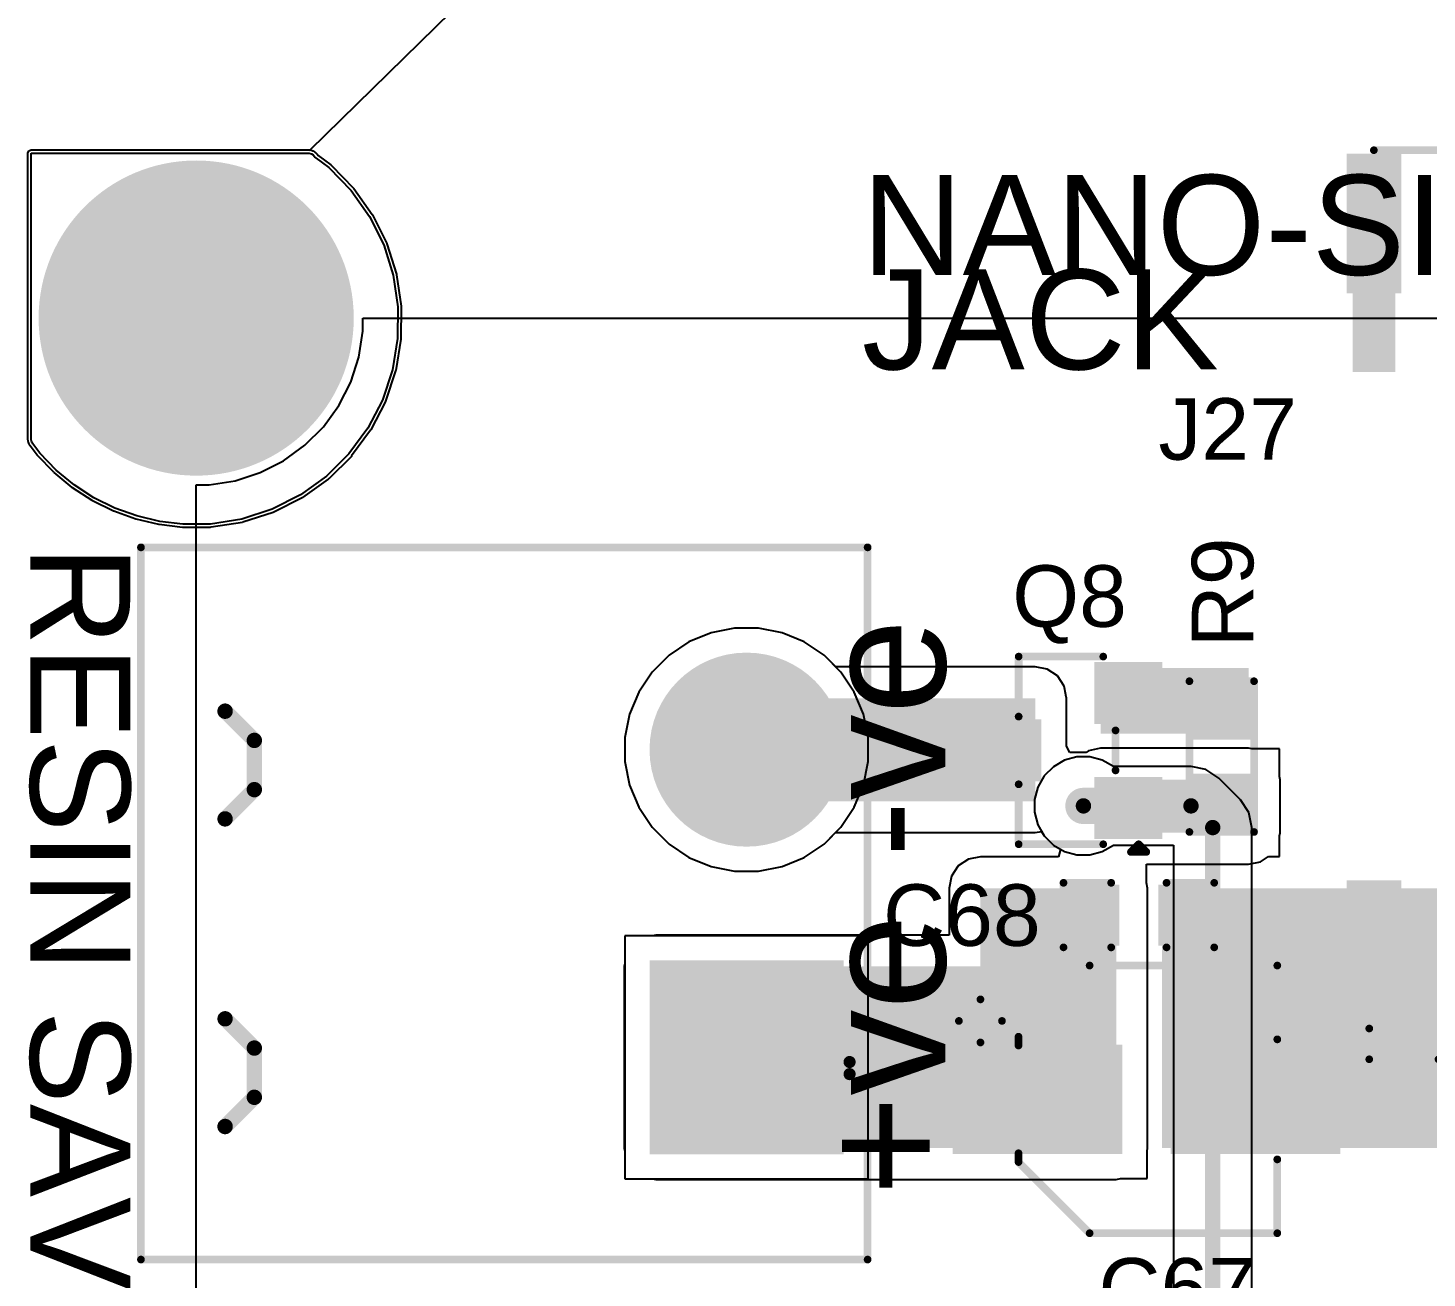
# Model space of a CAD drawing. Header units: millimetres. Extents: x -3 to 5437, y -3 to 5435.
# Drawn here: x -2.77 to 20.33, y 102.59 to 123.23 of the extents above; entities that cross this region are included whole.
import ezdxf

# ---------------------------------------------------------------- set-up
doc = ezdxf.new("R2010")
doc.units = ezdxf.units.MM
for name, color, linetype in [('BottomLayer', 5, 'Continuous'), ('BottomSolder', 6, 'Continuous'), ('MultiLayer', 9, 'Continuous'), ('PadHoleLayer', 156, 'Continuous'), ('TopLayer', 1, 'Continuous'), ('TopOverlay', 2, 'Continuous'), ('TopPaste', 8, 'Continuous'), ('TopSolder', 216, 'Continuous'), ('ViaHoleLayer', 16, 'Continuous')]:
    doc.layers.add(name, color=color, linetype=linetype)
doc.styles.add('Arial', font='', dxfattribs={"height": 0.2})
doc.styles.get('Arial').set_extended_font_data('Arial')

# ---------------------------------------------------------------- blocks, each defined once
blk = doc.blocks.new('____23_117')
at = {"layer": 'TopLayer'}
for points in [[(-0.41, 1.46), (0.41, 1.46), (0.41, 0.54), (-0.41, 0.54)], [(-1.36, -0.54), (-0.54, -0.54), (-0.54, -1.46), (-1.36, -1.46)], [(0.54, -0.54), (1.36, -0.54), (1.36, -1.46), (0.54, -1.46)]]:
    blk.add_hatch(color=1, dxfattribs=at).paths.add_polyline_path(points)
at = {"layer": 'TopPaste'}
for points in [[(-0.41, 1.46), (0.41, 1.46), (0.41, 0.54), (-0.41, 0.54)], [(-1.36, -0.54), (-0.54, -0.54), (-0.54, -1.46), (-1.36, -1.46)], [(0.54, -0.54), (1.36, -0.54), (1.36, -1.46), (0.54, -1.46)]]:
    blk.add_hatch(color=8, dxfattribs=at).paths.add_polyline_path(points)
at = {"layer": 'TopSolder'}
for points in [[(-0.512, 1.562), (0.512, 1.562), (0.512, 0.438), (-0.512, 0.438)], [(-1.462, -0.438), (-0.438, -0.438), (-0.438, -1.562), (-1.462, -1.562)], [(0.438, -0.438), (1.462, -0.438), (1.462, -1.562), (0.438, -1.562)]]:
    blk.add_hatch(color=216, dxfattribs=at).paths.add_polyline_path(points)
at = {"layer": 'TopOverlay', "const_width": 0.127}
for points in [[(-1.549, 0.813), (-1.549, -0.584)], [(-1.549, 0.813), (-0.559, 0.813)], [(0.559, 0.813), (1.549, 0.813)], [(1.549, 0.813), (1.549, -0.584)], [(-0.33, -0.787), (0.33, -0.787)], [(-1.676, -1.041), (-1.549, -1.168)], [(-1.676, -1.041), (-1.676, -1.295)], [(-1.549, -1.168), (-1.676, -1.295)]]:
    blk.add_lwpolyline(points, dxfattribs=at)
at = {"layer": 'TopOverlay', "const_width": 0.0635}
for points in [[(-1.581, 0.813, 1), (-1.518, 0.813, 1)], [(-1.581, 0.813, 1), (-1.518, 0.813, 1)], [(-0.591, 0.813, 1), (-0.527, 0.813, 1)], [(0.527, 0.813, 1), (0.591, 0.813, 1)], [(1.518, 0.813, 1), (1.581, 0.813, 1)], [(1.518, 0.813, 1), (1.581, 0.813, 1)], [(-1.581, -0.584, 1), (-1.518, -0.584, 1)], [(1.518, -0.584, 1), (1.581, -0.584, 1)], [(-0.362, -0.787, 1), (-0.298, -0.787, 1)], [(0.298, -0.787, 1), (0.362, -0.787, 1)], [(-1.708, -1.041, 1), (-1.645, -1.041, 1)], [(-1.708, -1.041, 1), (-1.645, -1.041, 1)], [(-1.581, -1.168, 1), (-1.518, -1.168, 1)], [(-1.581, -1.168, 1), (-1.518, -1.168, 1)], [(-1.708, -1.295, 1), (-1.645, -1.295, 1)], [(-1.708, -1.295, 1), (-1.645, -1.295, 1)]]:
    blk.add_lwpolyline(points, format="xyb", close=True, dxfattribs=at)
blk = doc.blocks.new('XKNANO_113_192')
at = {"layer": 'BottomSolder'}
for points in [[(-5.102, -5.388), (-4.898, -5.388), (-4.898, -5.592), (-5.102, -5.592)], [(3.398, -5.388), (3.602, -5.388), (3.602, -5.592), (3.398, -5.592)]]:
    blk.add_hatch(color=6, dxfattribs=at).paths.add_polyline_path(points)
at = {"layer": 'PadHoleLayer'}
h = blk.add_hatch(color=156, dxfattribs=at)
edge = h.paths.add_edge_path()
edge.add_arc((-5, -5.49), 0.375, 0, 360)
h = blk.add_hatch(color=156, dxfattribs=at)
edge = h.paths.add_edge_path()
edge.add_arc((3.5, -5.49), 0.375, 0, 360)
at = {"layer": 'TopLayer'}
for points in [[(-5.23, 7.31), (-4.43, 7.31), (-4.43, 6.17), (-5.23, 6.17)], [(-3.96, 7.31), (-3.16, 7.31), (-3.16, 6.17), (-3.96, 6.17)], [(-2.69, 7.31), (-1.89, 7.31), (-1.89, 6.17), (-2.69, 6.17)], [(-1.42, 7.31), (-0.62, 7.31), (-0.62, 6.17), (-1.42, 6.17)], [(-0.15, 7.31), (0.65, 7.31), (0.65, 6.17), (-0.15, 6.17)], [(1.139, 7.31), (1.901, 7.31), (1.901, 6.17), (1.139, 6.17)], [(2.089, 7.31), (2.851, 7.31), (2.851, 6.17), (2.089, 6.17)], [(-6.85, 6.31), (-6.15, 6.31), (-6.15, 4.21), (-6.85, 4.21)], [(6.15, 6.31), (6.85, 6.31), (6.85, 4.21), (6.15, 4.21)], [(-6.85, -5.69), (-6.15, -5.69), (-6.15, -7.79), (-6.85, -7.79)], [(6.15, -5.69), (6.85, -5.69), (6.85, -7.79), (6.15, -7.79)]]:
    blk.add_hatch(color=1, dxfattribs=at).paths.add_polyline_path(points)
at = {"layer": 'TopPaste'}
for points in [[(-5.23, 7.31), (-4.43, 7.31), (-4.43, 6.17), (-5.23, 6.17)], [(-3.96, 7.31), (-3.16, 7.31), (-3.16, 6.17), (-3.96, 6.17)], [(-2.69, 7.31), (-1.89, 7.31), (-1.89, 6.17), (-2.69, 6.17)], [(-1.42, 7.31), (-0.62, 7.31), (-0.62, 6.17), (-1.42, 6.17)], [(-0.15, 7.31), (0.65, 7.31), (0.65, 6.17), (-0.15, 6.17)], [(1.139, 7.31), (1.901, 7.31), (1.901, 6.17), (1.139, 6.17)], [(2.089, 7.31), (2.851, 7.31), (2.851, 6.17), (2.089, 6.17)], [(-6.85, 6.31), (-6.15, 6.31), (-6.15, 4.21), (-6.85, 4.21)], [(6.15, 6.31), (6.85, 6.31), (6.85, 4.21), (6.15, 4.21)], [(-6.85, -5.69), (-6.15, -5.69), (-6.15, -7.79), (-6.85, -7.79)], [(6.15, -5.69), (6.85, -5.69), (6.85, -7.79), (6.15, -7.79)]]:
    blk.add_hatch(color=8, dxfattribs=at).paths.add_polyline_path(points)
at = {"layer": 'TopSolder'}
for points in [[(-5.332, 7.412), (-4.328, 7.412), (-4.328, 6.068), (-5.332, 6.068)], [(-4.062, 7.412), (-3.058, 7.412), (-3.058, 6.068), (-4.062, 6.068)], [(-2.792, 7.412), (-1.788, 7.412), (-1.788, 6.068), (-2.792, 6.068)], [(-1.522, 7.412), (-0.518, 7.412), (-0.518, 6.068), (-1.522, 6.068)], [(-0.252, 7.412), (0.752, 7.412), (0.752, 6.068), (-0.252, 6.068)], [(1.037, 7.412), (2.003, 7.412), (2.003, 6.068), (1.037, 6.068)], [(1.987, 7.412), (2.953, 7.412), (2.953, 6.068), (1.987, 6.068)], [(-6.952, 6.412), (-6.048, 6.412), (-6.048, 4.108), (-6.952, 4.108)], [(6.048, 6.412), (6.952, 6.412), (6.952, 4.108), (6.048, 4.108)], [(-5.102, -5.388), (-4.898, -5.388), (-4.898, -5.592), (-5.102, -5.592)], [(3.398, -5.388), (3.602, -5.388), (3.602, -5.592), (3.398, -5.592)], [(-6.952, -5.588), (-6.048, -5.588), (-6.048, -7.892), (-6.952, -7.892)], [(6.048, -5.588), (6.952, -5.588), (6.952, -7.892), (6.048, -7.892)]]:
    blk.add_hatch(color=216, dxfattribs=at).paths.add_polyline_path(points)
at = {"layer": 'TopOverlay'}
for points, const_width in [([(-6.604, 7.061), (-6.604, 6.553)], 0.127), ([(-5.461, 7.061), (-6.604, 7.061)], 0.127), ([(6.579, 7.061), (5.436, 7.061)], 0.127), ([(6.579, 7.061), (6.579, 6.553)], 0.127), ([(-4.394, -6.858), (-4.724, -7.188)], 0.254), ([(-4.216, -6.858), (-4.394, -6.858)], 0.254), ([(-4.724, -7.188), (-4.724, -7.696)], 0.254), ([(6.502, -7.95), (-6.528, -7.95)], 0.127)]:
    blk.add_lwpolyline(points, dxfattribs=dict(at, const_width=const_width))
for points, const_width in [([(-6.636, 7.061, 1), (-6.572, 7.061, 1)], 0.0635), ([(-6.636, 7.061, 1), (-6.572, 7.061, 1)], 0.0635), ([(-5.493, 7.061, 1), (-5.429, 7.061, 1)], 0.0635), ([(5.404, 7.061, 1), (5.467, 7.061, 1)], 0.0635), ([(6.547, 7.061, 1), (6.61, 7.061, 1)], 0.0635), ([(6.547, 7.061, 1), (6.61, 7.061, 1)], 0.0635), ([(-6.636, 6.553, 1), (-6.572, 6.553, 1)], 0.0635), ([(6.547, 6.553, 1), (6.61, 6.553, 1)], 0.0635), ([(-4.458, -6.858, 1), (-4.331, -6.858, 1)], 0.127), ([(-4.458, -6.858, 1), (-4.331, -6.858, 1)], 0.127), ([(-4.28, -6.858, 1), (-4.153, -6.858, 1)], 0.127), ([(-4.788, -7.188, 1), (-4.661, -7.188, 1)], 0.127), ([(-4.788, -7.188, 1), (-4.661, -7.188, 1)], 0.127), ([(-4.788, -7.696, 1), (-4.661, -7.696, 1)], 0.127), ([(-6.56, -7.95, 1), (-6.496, -7.95, 1)], 0.0635), ([(6.471, -7.95, 1), (6.534, -7.95, 1)], 0.0635)]:
    blk.add_lwpolyline(points, format="xyb", close=True, dxfattribs=dict(at, const_width=const_width))
blk.add_text('Board Edge', height=0.762, rotation=180, dxfattribs=at).set_placement((3.581, -6.609))
blk = doc.blocks.new('RES_0603_319')
at = {"layer": 'TopLayer'}
for points in [[(-0.381, 0.4445), (-0.381, -0.4445), (-1.143, -0.4445), (-1.143, 0.4445)], [(1.143, 0.4445), (1.143, -0.4445), (0.381, -0.4445), (0.381, 0.4445)]]:
    blk.add_hatch(color=1, dxfattribs=at).paths.add_polyline_path(points)
at = {"layer": 'TopPaste'}
for points in [[(-0.381, 0.4445), (-0.381, -0.4445), (-1.143, -0.4445), (-1.143, 0.4445)], [(1.143, 0.4445), (1.143, -0.4445), (0.381, -0.4445), (0.381, 0.4445)]]:
    blk.add_hatch(color=8, dxfattribs=at).paths.add_polyline_path(points)
at = {"layer": 'TopSolder'}
for points in [[(-0.2794, 0.5461), (-0.2794, -0.5461), (-1.2446, -0.5461), (-1.2446, 0.5461)], [(1.2446, 0.5461), (1.2446, -0.5461), (0.2794, -0.5461), (0.2794, 0.5461)]]:
    blk.add_hatch(color=216, dxfattribs=at).paths.add_polyline_path(points)
at = {"layer": 'TopOverlay', "const_width": 0.127}
for points in [[(-1.2446, 0.5334), (1.2446, 0.5334)], [(-1.2446, 0.5334), (-1.2446, -0.5334)], [(1.2446, 0.5334), (1.2446, -0.5334)], [(-1.2446, -0.5334), (1.2446, -0.5334)]]:
    blk.add_lwpolyline(points, dxfattribs=at)
at = {"layer": 'TopOverlay', "const_width": 0.0635}
for points in [[(-1.27635, 0.5334, 1), (-1.21285, 0.5334, 1)], [(-1.27635, 0.5334, 1), (-1.21285, 0.5334, 1)], [(1.21285, 0.5334, 1), (1.27635, 0.5334, 1)], [(1.21285, 0.5334, 1), (1.27635, 0.5334, 1)], [(-1.27635, -0.5334, 1), (-1.21285, -0.5334, 1)], [(-1.27635, -0.5334, 1), (-1.21285, -0.5334, 1)], [(1.21285, -0.5334, 1), (1.27635, -0.5334, 1)], [(1.21285, -0.5334, 1), (1.27635, -0.5334, 1)]]:
    blk.add_lwpolyline(points, format="xyb", close=True, dxfattribs=at)
blk = doc.blocks.new('TBP01R1_508_02BE_341')
at = {"layer": 'BottomLayer'}
blk.add_hatch(color=5, dxfattribs=at).paths.add_polyline_path([(-4.04, 1.5), (-1.04, 1.5), (-1.04, -1.5), (-4.04, -1.5)])
h = blk.add_hatch(color=5, dxfattribs=at)
edge = h.paths.add_edge_path()
edge.add_arc((2.54, 0), 1.5, 0, 360)
at = {"layer": 'BottomSolder'}
blk.add_hatch(color=6, dxfattribs=at).paths.add_polyline_path([(-4.142, 1.602), (-0.938, 1.602), (-0.938, -1.602), (-4.142, -1.602)])
h = blk.add_hatch(color=6, dxfattribs=at)
edge = h.paths.add_edge_path()
edge.add_arc((2.54, 0), 1.602, 0, 360)
at = {"layer": 'MultiLayer'}
blk.add_hatch(color=9, dxfattribs=at).paths.add_polyline_path([(-4.04, 1.5), (-1.04, 1.5), (-1.04, -1.5), (-4.04, -1.5)])
h = blk.add_hatch(color=9, dxfattribs=at)
edge = h.paths.add_edge_path()
edge.add_arc((2.54, 0), 1.5, 0, 360)
at = {"layer": 'PadHoleLayer'}
h = blk.add_hatch(color=156, dxfattribs=at)
edge = h.paths.add_edge_path()
edge.add_arc((-2.54, 0), 0.85, 0, 360)
h = blk.add_hatch(color=156, dxfattribs=at)
edge = h.paths.add_edge_path()
edge.add_arc((2.54, 0), 0.85, 0, 360)
at = {"layer": 'TopLayer'}
blk.add_hatch(color=1, dxfattribs=at).paths.add_polyline_path([(-4.04, 1.5), (-1.04, 1.5), (-1.04, -1.5), (-4.04, -1.5)])
h = blk.add_hatch(color=1, dxfattribs=at)
edge = h.paths.add_edge_path()
edge.add_arc((2.54, 0), 1.5, 0, 360)
at = {"layer": 'TopSolder'}
blk.add_hatch(color=216, dxfattribs=at).paths.add_polyline_path([(-4.142, 1.602), (-0.938, 1.602), (-0.938, -1.602), (-4.142, -1.602)])
h = blk.add_hatch(color=216, dxfattribs=at)
edge = h.paths.add_edge_path()
edge.add_arc((2.54, 0), 1.602, 0, 360)
at = {"layer": 'TopOverlay'}
for points, const_width in [([(-5.88, 10), (5.88, 10)], 0.127), ([(-5.88, 10), (-5.88, -2)], 0.127), ([(5.88, 10), (5.88, -2)], 0.127), ([(-3.683, 8.611), (-3.2, 8.128)], 0.254), ([(-1.905, 8.611), (-2.388, 8.128)], 0.254), ([(1.397, 8.611), (1.88, 8.128)], 0.254), ([(1.397, 8.611), (1.88, 8.128)], 0.254), ([(3.175, 8.611), (2.692, 8.128)], 0.254), ([(3.175, 8.611), (2.692, 8.128)], 0.254), ([(-3.2, 8.128), (-2.388, 8.128)], 0.254), ([(1.88, 8.128), (2.692, 8.128)], 0.254), ([(1.88, 8.128), (2.692, 8.128)], 0.254), ([(-5.88, -2), (5.88, -2)], 0.127)]:
    blk.add_lwpolyline(points, dxfattribs=dict(at, const_width=const_width))
for points, const_width in [([(-5.912, 10, 1), (-5.848, 10, 1)], 0.0635), ([(-5.912, 10, 1), (-5.848, 10, 1)], 0.0635), ([(5.848, 10, 1), (5.912, 10, 1)], 0.0635), ([(5.848, 10, 1), (5.912, 10, 1)], 0.0635), ([(-3.747, 8.611, 1), (-3.619, 8.611, 1)], 0.127), ([(-1.968, 8.611, 1), (-1.841, 8.611, 1)], 0.127), ([(1.333, 8.611, 1), (1.46, 8.611, 1)], 0.127), ([(1.333, 8.611, 1), (1.46, 8.611, 1)], 0.127), ([(3.111, 8.611, 1), (3.239, 8.611, 1)], 0.127), ([(3.111, 8.611, 1), (3.239, 8.611, 1)], 0.127), ([(-3.264, 8.128, 1), (-3.137, 8.128, 1)], 0.127), ([(-3.264, 8.128, 1), (-3.137, 8.128, 1)], 0.127), ([(-2.451, 8.128, 1), (-2.324, 8.128, 1)], 0.127), ([(-2.451, 8.128, 1), (-2.324, 8.128, 1)], 0.127), ([(1.816, 8.128, 1), (1.943, 8.128, 1)], 0.127), ([(1.816, 8.128, 1), (1.943, 8.128, 1)], 0.127), ([(1.816, 8.128, 1), (1.943, 8.128, 1)], 0.127), ([(1.816, 8.128, 1), (1.943, 8.128, 1)], 0.127), ([(2.629, 8.128, 1), (2.756, 8.128, 1)], 0.127), ([(2.629, 8.128, 1), (2.756, 8.128, 1)], 0.127), ([(2.629, 8.128, 1), (2.756, 8.128, 1)], 0.127), ([(2.629, 8.128, 1), (2.756, 8.128, 1)], 0.127), ([(-2.618, -1.702, 1), (-2.818, -1.702, 1)], 0.2), ([(-2.868, -1.702, 1), (-2.768, -1.702, 1)], 0.1), ([(-2.668, -1.702, 1), (-2.568, -1.702, 1)], 0.1), ([(-5.912, -2, 1), (-5.848, -2, 1)], 0.0635), ([(-5.912, -2, 1), (-5.848, -2, 1)], 0.0635), ([(5.848, -2, 1), (5.912, -2, 1)], 0.0635), ([(5.848, -2, 1), (5.912, -2, 1)], 0.0635)]:
    blk.add_lwpolyline(points, format="xyb", close=True, dxfattribs=dict(at, const_width=const_width))
blk = doc.blocks.new('C__0603_355')
at = {"layer": 'TopLayer'}
for points in [[(-0.381, 0.445), (-0.381, -0.445), (-1.143, -0.445), (-1.143, 0.445)], [(1.143, 0.445), (1.143, -0.445), (0.381, -0.445), (0.381, 0.445)]]:
    blk.add_hatch(color=1, dxfattribs=at).paths.add_polyline_path(points)
at = {"layer": 'TopPaste'}
for points in [[(-0.381, 0.445), (-0.381, -0.445), (-1.143, -0.445), (-1.143, 0.445)], [(1.143, 0.445), (1.143, -0.445), (0.381, -0.445), (0.381, 0.445)]]:
    blk.add_hatch(color=8, dxfattribs=at).paths.add_polyline_path(points)
at = {"layer": 'TopSolder'}
for points in [[(-0.321, 0.504), (-0.321, -0.504), (-1.203, -0.504), (-1.203, 0.504)], [(1.203, 0.504), (1.203, -0.504), (0.321, -0.504), (0.321, 0.504)]]:
    blk.add_hatch(color=216, dxfattribs=at).paths.add_polyline_path(points)
at = {"layer": 'TopOverlay', "const_width": 0.127}
for points in [[(-1.245, 0.533), (-0.457, 0.533)], [(-1.245, -0.533), (-1.245, 0.533)], [(0.457, 0.533), (1.245, 0.533)], [(1.245, -0.533), (1.245, 0.533)], [(-1.245, -0.533), (-0.457, -0.533)], [(0.457, -0.533), (1.245, -0.533)]]:
    blk.add_lwpolyline(points, dxfattribs=at)
at = {"layer": 'TopOverlay', "const_width": 0.0635}
for points in [[(-1.276, 0.533, 1), (-1.213, 0.533, 1)], [(-1.276, 0.533, 1), (-1.213, 0.533, 1)], [(-0.489, 0.533, 1), (-0.425, 0.533, 1)], [(0.425, 0.533, 1), (0.489, 0.533, 1)], [(1.213, 0.533, 1), (1.276, 0.533, 1)], [(1.213, 0.533, 1), (1.276, 0.533, 1)], [(-1.276, -0.533, 1), (-1.213, -0.533, 1)], [(-1.276, -0.533, 1), (-1.213, -0.533, 1)], [(-0.489, -0.533, 1), (-0.425, -0.533, 1)], [(0.425, -0.533, 1), (0.489, -0.533, 1)], [(1.213, -0.533, 1), (1.276, -0.533, 1)], [(1.213, -0.533, 1), (1.276, -0.533, 1)]]:
    blk.add_lwpolyline(points, format="xyb", close=True, dxfattribs=at)
blk = doc.blocks.new('RVT1E100M0405__356')
at = {"layer": 'TopLayer'}
for points in [[(-3.1, 0.8), (-0.5, 0.8), (-0.5, -0.8), (-3.1, -0.8)], [(0.5, 0.8), (3.1, 0.8), (3.1, -0.8), (0.5, -0.8)]]:
    blk.add_hatch(color=1, dxfattribs=at).paths.add_polyline_path(points)
at = {"layer": 'TopPaste'}
for points in [[(-3.1, 0.8), (-0.5, 0.8), (-0.5, -0.8), (-3.1, -0.8)], [(0.5, 0.8), (3.1, 0.8), (3.1, -0.8), (0.5, -0.8)]]:
    blk.add_hatch(color=8, dxfattribs=at).paths.add_polyline_path(points)
at = {"layer": 'TopSolder'}
for points in [[(-3.202, 0.902), (-0.398, 0.902), (-0.398, -0.902), (-3.202, -0.902)], [(0.398, 0.902), (3.202, 0.902), (3.202, -0.902), (0.398, -0.902)]]:
    blk.add_hatch(color=216, dxfattribs=at).paths.add_polyline_path(points)
at = {"layer": 'TopOverlay', "const_width": 0.127}
for points in [[(-2.115, 1.035), (-0.94, 2.21)], [(-0.94, 2.21), (2.159, 2.21)], [(2.159, 0.991), (2.159, 2.21)], [(-2.743, 0.94), (-2.743, 1.651)], [(-3.099, 1.295), (-2.388, 1.295)], [(-2.115, 0.889), (-2.115, 1.035)], [(-2.115, -1.035), (-2.115, -0.889)], [(-2.115, -1.035), (-0.94, -2.21)], [(2.159, -2.21), (2.159, -0.991)], [(-0.94, -2.21), (2.159, -2.21)]]:
    blk.add_lwpolyline(points, dxfattribs=at)
at = {"layer": 'TopOverlay', "const_width": 0.0635}
for points in [[(-0.972, 2.21, 1), (-0.908, 2.21, 1)], [(-0.972, 2.21, 1), (-0.908, 2.21, 1)], [(2.127, 2.21, 1), (2.191, 2.21, 1)], [(2.127, 2.21, 1), (2.191, 2.21, 1)], [(-2.775, 1.651, 1), (-2.711, 1.651, 1)], [(-3.131, 1.295, 1), (-3.067, 1.295, 1)], [(-2.419, 1.295, 1), (-2.356, 1.295, 1)], [(-2.775, 0.94, 1), (-2.711, 0.94, 1)], [(-2.146, 1.035, 1), (-2.083, 1.035, 1)], [(-2.146, 1.035, 1), (-2.083, 1.035, 1)], [(-2.146, 0.889, 1), (-2.083, 0.889, 1)], [(2.127, 0.991, 1), (2.191, 0.991, 1)], [(-2.146, -0.889, 1), (-2.083, -0.889, 1)], [(-2.146, -1.035, 1), (-2.083, -1.035, 1)], [(-2.146, -1.035, 1), (-2.083, -1.035, 1)], [(2.127, -0.991, 1), (2.191, -0.991, 1)], [(-0.972, -2.21, 1), (-0.908, -2.21, 1)], [(-0.972, -2.21, 1), (-0.908, -2.21, 1)], [(2.127, -2.21, 1), (2.191, -2.21, 1)], [(2.127, -2.21, 1), (2.191, -2.21, 1)]]:
    blk.add_lwpolyline(points, format="xyb", close=True, dxfattribs=at)

msp = doc.modelspace()

# ---------------------------------------------------------------- hatches: boundary and pattern name
at = {"layer": 'BottomLayer'}
h = msp.add_hatch(color=5, dxfattribs=at)
edge = h.paths.add_edge_path()
edge.add_arc((0.003, 118.443), 2.5, 0, 360)
h = msp.add_hatch(color=5, dxfattribs=at)
edge = h.paths.add_edge_path()
edge.add_arc((-0.129, 120.399), 0.3, 0, 360)
h = msp.add_hatch(color=5, dxfattribs=at)
edge = h.paths.add_edge_path()
edge.add_arc((1.292, 119.916), 0.3, 0, 360)
h = msp.add_hatch(color=5, dxfattribs=at)
edge = h.paths.add_edge_path()
edge.add_arc((-1.474, 119.737), 0.3, 0, 360)
h = msp.add_hatch(color=5, dxfattribs=at)
edge = h.paths.add_edge_path()
edge.add_arc((1.954, 118.57), 0.3, 0, 360)
h = msp.add_hatch(color=5, dxfattribs=at)
edge = h.paths.add_edge_path()
edge.add_arc((-1.957, 118.316), 0.3, 0, 360)
h = msp.add_hatch(color=5, dxfattribs=at)
edge = h.paths.add_edge_path()
edge.add_arc((1.471, 117.15), 0.3, 0, 360)
h = msp.add_hatch(color=5, dxfattribs=at)
edge = h.paths.add_edge_path()
edge.add_arc((-1.295, 116.971), 0.3, 0, 360)
h = msp.add_hatch(color=5, dxfattribs=at)
edge = h.paths.add_edge_path()
edge.add_arc((0.125, 116.488), 0.3, 0, 360)
h = msp.add_hatch(color=5, dxfattribs=at)
edge = h.paths.add_edge_path()
edge.add_arc((14.654, 110.388), 0.3, 0, 360)
h = msp.add_hatch(color=5, dxfattribs=at)
edge = h.paths.add_edge_path()
edge.add_arc((18.234, 108.61), 0.3, 0, 360)
h = msp.add_hatch(color=5, dxfattribs=at)
edge = h.paths.add_edge_path()
edge.add_arc((19.05, 108.61), 0.3, 0, 360)
h = msp.add_hatch(color=5, dxfattribs=at)
edge = h.paths.add_edge_path()
edge.add_arc((18.234, 107.825), 0.3, 0, 360)
h = msp.add_hatch(color=5, dxfattribs=at)
edge = h.paths.add_edge_path()
edge.add_arc((19.05, 107.825), 0.3, 0, 360)
at = {"layer": 'BottomSolder'}
h = msp.add_hatch(color=6, dxfattribs=at)
edge = h.paths.add_edge_path()
edge.add_arc((0.003, 118.443), 2.602, 0, 360)
h = msp.add_hatch(color=6, dxfattribs=at)
edge = h.paths.add_edge_path()
edge.add_arc((-0.129, 120.399), 0.15, 0, 360)
h = msp.add_hatch(color=6, dxfattribs=at)
edge = h.paths.add_edge_path()
edge.add_arc((1.292, 119.916), 0.15, 0, 360)
h = msp.add_hatch(color=6, dxfattribs=at)
edge = h.paths.add_edge_path()
edge.add_arc((-1.474, 119.737), 0.15, 0, 360)
h = msp.add_hatch(color=6, dxfattribs=at)
edge = h.paths.add_edge_path()
edge.add_arc((1.954, 118.57), 0.15, 0, 360)
h = msp.add_hatch(color=6, dxfattribs=at)
edge = h.paths.add_edge_path()
edge.add_arc((-1.957, 118.316), 0.15, 0, 360)
h = msp.add_hatch(color=6, dxfattribs=at)
edge = h.paths.add_edge_path()
edge.add_arc((1.471, 117.15), 0.15, 0, 360)
h = msp.add_hatch(color=6, dxfattribs=at)
edge = h.paths.add_edge_path()
edge.add_arc((-1.295, 116.971), 0.15, 0, 360)
h = msp.add_hatch(color=6, dxfattribs=at)
edge = h.paths.add_edge_path()
edge.add_arc((0.125, 116.488), 0.15, 0, 360)
at = {"layer": 'MultiLayer'}
h = msp.add_hatch(color=9, dxfattribs=at)
edge = h.paths.add_edge_path()
edge.add_arc((0.003, 118.443), 2.5, 0, 360)
at = {"layer": 'PadHoleLayer'}
h = msp.add_hatch(color=156, dxfattribs=at)
edge = h.paths.add_edge_path()
edge.add_arc((0.003, 118.443), 1.55, 0, 360)
at = {"layer": 'TopLayer'}
h = msp.add_hatch(color=1, dxfattribs=at)
edge = h.paths.add_edge_path()
edge.add_arc((0.003, 118.443), 2.5, 0, 360)
for points in [[(19.103, 117.551), (19.803, 117.551), (19.803, 121.055), (19.103, 121.055)], [(14.938, 111.583), (17.383, 111.583), (17.383, 112.664), (14.938, 112.664)], [(9.091, 110.465), (13.858, 110.465), (13.858, 112.166), (9.091, 112.166)], [(14.654, 110.088), (15.392, 110.088), (15.392, 110.688), (14.654, 110.688)], [(14.938, 109.944), (17.383, 109.944), (17.383, 110.821), (14.938, 110.821)], [(12.954, 106.237), (15.197, 106.237), (15.197, 109.029), (12.954, 109.029)], [(15.951, 104.739), (21.158, 104.739), (21.158, 109.029), (15.951, 109.029)], [(7.591, 104.737), (15.197, 104.737), (15.197, 107.737), (7.591, 107.737)]]:
    msp.add_hatch(color=1, dxfattribs=at).paths.add_polyline_path(points)
h = msp.add_hatch(color=1, dxfattribs=at)
edge = h.paths.add_edge_path()
edge.add_arc((-0.129, 120.399), 0.3, 0, 360)
h = msp.add_hatch(color=1, dxfattribs=at)
edge = h.paths.add_edge_path()
edge.add_arc((1.292, 119.916), 0.3, 0, 360)
h = msp.add_hatch(color=1, dxfattribs=at)
edge = h.paths.add_edge_path()
edge.add_arc((-1.474, 119.737), 0.3, 0, 360)
h = msp.add_hatch(color=1, dxfattribs=at)
edge = h.paths.add_edge_path()
edge.add_arc((1.954, 118.57), 0.3, 0, 360)
h = msp.add_hatch(color=1, dxfattribs=at)
edge = h.paths.add_edge_path()
edge.add_arc((-1.957, 118.316), 0.3, 0, 360)
h = msp.add_hatch(color=1, dxfattribs=at)
edge = h.paths.add_edge_path()
edge.add_arc((1.471, 117.15), 0.3, 0, 360)
h = msp.add_hatch(color=1, dxfattribs=at)
edge = h.paths.add_edge_path()
edge.add_arc((-1.295, 116.971), 0.3, 0, 360)
h = msp.add_hatch(color=1, dxfattribs=at)
edge = h.paths.add_edge_path()
edge.add_arc((0.125, 116.488), 0.3, 0, 360)
h = msp.add_hatch(color=1, dxfattribs=at)
edge = h.paths.add_edge_path()
edge.add_arc((14.654, 110.388), 0.3, 0, 360)
h = msp.add_hatch(color=1, dxfattribs=at)
edge = h.paths.add_edge_path()
edge.add_arc((18.234, 108.61), 0.3, 0, 360)
h = msp.add_hatch(color=1, dxfattribs=at)
edge = h.paths.add_edge_path()
edge.add_arc((19.05, 108.61), 0.3, 0, 360)
h = msp.add_hatch(color=1, dxfattribs=at)
edge = h.paths.add_edge_path()
edge.add_arc((18.234, 107.825), 0.3, 0, 360)
h = msp.add_hatch(color=1, dxfattribs=at)
edge = h.paths.add_edge_path()
edge.add_arc((19.05, 107.825), 0.3, 0, 360)
at = {"layer": 'TopSolder'}
h = msp.add_hatch(color=216, dxfattribs=at)
edge = h.paths.add_edge_path()
edge.add_arc((0.003, 118.443), 2.602, 0, 360)
h = msp.add_hatch(color=216, dxfattribs=at)
edge = h.paths.add_edge_path()
edge.add_arc((-0.129, 120.399), 0.15, 0, 360)
h = msp.add_hatch(color=216, dxfattribs=at)
edge = h.paths.add_edge_path()
edge.add_arc((1.292, 119.916), 0.15, 0, 360)
h = msp.add_hatch(color=216, dxfattribs=at)
edge = h.paths.add_edge_path()
edge.add_arc((-1.474, 119.737), 0.15, 0, 360)
h = msp.add_hatch(color=216, dxfattribs=at)
edge = h.paths.add_edge_path()
edge.add_arc((1.954, 118.57), 0.15, 0, 360)
h = msp.add_hatch(color=216, dxfattribs=at)
edge = h.paths.add_edge_path()
edge.add_arc((-1.957, 118.316), 0.15, 0, 360)
h = msp.add_hatch(color=216, dxfattribs=at)
edge = h.paths.add_edge_path()
edge.add_arc((1.471, 117.15), 0.15, 0, 360)
h = msp.add_hatch(color=216, dxfattribs=at)
edge = h.paths.add_edge_path()
edge.add_arc((-1.295, 116.971), 0.15, 0, 360)
h = msp.add_hatch(color=216, dxfattribs=at)
edge = h.paths.add_edge_path()
edge.add_arc((0.125, 116.488), 0.15, 0, 360)
at = {"layer": 'ViaHoleLayer'}
h = msp.add_hatch(color=16, dxfattribs=at)
edge = h.paths.add_edge_path()
edge.add_arc((-0.129, 120.399), 0.15, 0, 360)
h = msp.add_hatch(color=16, dxfattribs=at)
edge = h.paths.add_edge_path()
edge.add_arc((1.292, 119.916), 0.15, 0, 360)
h = msp.add_hatch(color=16, dxfattribs=at)
edge = h.paths.add_edge_path()
edge.add_arc((-1.474, 119.737), 0.15, 0, 360)
h = msp.add_hatch(color=16, dxfattribs=at)
edge = h.paths.add_edge_path()
edge.add_arc((1.954, 118.57), 0.15, 0, 360)
h = msp.add_hatch(color=16, dxfattribs=at)
edge = h.paths.add_edge_path()
edge.add_arc((-1.957, 118.316), 0.15, 0, 360)
h = msp.add_hatch(color=16, dxfattribs=at)
edge = h.paths.add_edge_path()
edge.add_arc((1.471, 117.15), 0.15, 0, 360)
h = msp.add_hatch(color=16, dxfattribs=at)
edge = h.paths.add_edge_path()
edge.add_arc((-1.295, 116.971), 0.15, 0, 360)
h = msp.add_hatch(color=16, dxfattribs=at)
edge = h.paths.add_edge_path()
edge.add_arc((0.125, 116.488), 0.15, 0, 360)
h = msp.add_hatch(color=16, dxfattribs=at)
edge = h.paths.add_edge_path()
edge.add_arc((14.654, 110.388), 0.15, 0, 360)
h = msp.add_hatch(color=16, dxfattribs=at)
edge = h.paths.add_edge_path()
edge.add_arc((18.234, 108.61), 0.15, 0, 360)
h = msp.add_hatch(color=16, dxfattribs=at)
edge = h.paths.add_edge_path()
edge.add_arc((19.05, 108.61), 0.15, 0, 360)
h = msp.add_hatch(color=16, dxfattribs=at)
edge = h.paths.add_edge_path()
edge.add_arc((18.234, 107.825), 0.15, 0, 360)
h = msp.add_hatch(color=16, dxfattribs=at)
edge = h.paths.add_edge_path()
edge.add_arc((19.05, 107.825), 0.15, 0, 360)

# ---------------------------------------------------------------- linework, layer by layer
at = {"layer": 'BottomLayer'}
for p, q in [((-2.72, 121.166), (-1.453, 121.166)), ((-2.72, 116.444), (-2.72, 121.166)), ((-1.453, 121.166), (1.853, 121.166)), ((1.853, 121.166), (1.871, 121.166)), ((1.871, 121.166), (1.905, 121.156)), ((1.905, 121.156), (1.935, 121.138)), ((1.935, 121.138), (1.959, 121.112)), ((1.959, 121.112), (1.967, 121.096)), ((1.967, 121.096), (1.967, 121.096)), ((1.967, 121.096), (1.969, 121.094)), ((1.969, 121.094), (1.974, 121.092)), ((1.974, 121.092), (1.979, 121.089)), ((1.979, 121.089), (1.984, 121.086)), ((1.984, 121.086), (1.986, 121.084)), ((1.986, 121.084), (2.196, 120.927)), ((2.196, 120.927), (2.563, 120.551)), ((2.563, 120.551), (2.866, 120.122)), ((2.866, 120.122), (3.1, 119.652)), ((3.1, 119.652), (3.257, 119.15)), ((3.257, 119.15), (3.334, 118.631)), ((3.334, 118.631), (3.33, 118.106)), ((2.757, 118.227), (2.757, 118.443)), ((2.757, 118.443), (21.622, 118.443)), ((2.689, 117.799), (2.757, 118.227)), ((3.33, 118.106), (3.244, 117.588)), ((2.555, 117.386), (2.689, 117.799)), ((2.358, 117), (2.555, 117.386)), ((3.244, 117.588), (3.078, 117.089)), ((2.103, 116.649), (2.358, 117)), ((3.078, 117.089), (2.837, 116.623)), ((-2.72, 116.434), (-2.72, 116.444)), ((-2.72, 116.444), (-2.72, 116.444)), ((1.797, 116.343), (2.103, 116.649)), ((2.837, 116.623), (2.526, 116.2)), ((-2.716, 116.413), (-2.72, 116.434)), ((-2.71, 116.394), (-2.716, 116.413)), ((-2.7, 116.375), (-2.71, 116.394)), ((-2.694, 116.367), (-2.7, 116.375)), ((-2.577, 116.213), (-2.694, 116.367)), ((-2.309, 115.934), (-2.577, 116.213)), ((1.446, 116.088), (1.797, 116.343)), ((1.06, 115.891), (1.446, 116.088)), ((2.526, 116.2), (2.153, 115.83)), ((-2.011, 115.688), (-2.309, 115.934)), ((0.219, 115.689), (0.648, 115.757)), ((0.648, 115.757), (1.06, 115.891)), ((2.153, 115.83), (1.727, 115.522)), ((-1.687, 115.477), (-2.011, 115.688)), ((0.003, 2.754), (0.003, 115.689)), ((0.003, 115.689), (0.219, 115.689)), ((1.727, 115.522), (1.258, 115.285)), ((-1.34, 115.306), (-1.687, 115.477)), ((-0.977, 115.175), (-1.34, 115.306)), ((1.258, 115.285), (0.759, 115.124)), ((-0.6, 115.086), (-0.977, 115.175)), ((-0.216, 115.042), (-0.6, 115.086)), ((0.759, 115.124), (0.24, 115.042)), ((-0.023, 115.042), (-0.216, 115.042)), ((0.24, 115.042), (-0.023, 115.042)), ((8.505, 113.248), (8.14, 113.097)), ((8.893, 113.325), (8.505, 113.248)), ((9.289, 113.325), (8.893, 113.325)), ((9.677, 113.248), (9.289, 113.325)), ((10.042, 113.097), (9.677, 113.248)), ((8.14, 113.097), (7.811, 112.877)), ((10.371, 112.877), (10.042, 113.097)), ((7.811, 112.877), (7.531, 112.597)), ((10.651, 112.597), (10.371, 112.877)), ((7.531, 112.597), (7.312, 112.268)), ((10.871, 112.268), (10.651, 112.597)), ((7.312, 112.268), (7.16, 111.903)), ((11.022, 111.903), (10.871, 112.268)), ((7.16, 111.903), (7.083, 111.515)), ((11.099, 111.515), (11.022, 111.903)), ((7.083, 111.515), (7.083, 111.119)), ((11.099, 111.119), (11.099, 111.515)), ((14.342, 111.141), (14.158, 111.035)), ((14.548, 111.196), (14.342, 111.141)), ((14.761, 111.196), (14.548, 111.196)), ((14.966, 111.141), (14.761, 111.196)), ((15.149, 111.036), (14.966, 111.141)), ((7.083, 111.119), (7.16, 110.732)), ((11.022, 110.732), (11.099, 111.119)), ((14.158, 111.035), (14.008, 110.885)), ((16.431, 111.036), (15.149, 111.036)), ((16.678, 110.987), (16.431, 111.036)), ((16.888, 110.846), (16.678, 110.987)), ((7.16, 110.732), (7.312, 110.366)), ((10.871, 110.366), (11.022, 110.732)), ((13.901, 110.7), (13.846, 110.495)), ((14.008, 110.885), (13.901, 110.7)), ((17.247, 110.487), (16.888, 110.846)), ((13.846, 110.495), (13.846, 110.282)), ((17.388, 110.277), (17.247, 110.487)), ((7.312, 110.366), (7.531, 110.037)), ((10.651, 110.037), (10.871, 110.366)), ((13.846, 110.282), (13.901, 110.077)), ((17.437, 110.03), (17.388, 110.277)), ((7.531, 110.037), (7.811, 109.758)), ((10.371, 109.758), (10.651, 110.037)), ((13.901, 110.077), (14.008, 109.892)), ((17.437, 75.508), (17.437, 110.03)), ((7.811, 109.758), (8.14, 109.538)), ((10.042, 109.538), (10.371, 109.758)), ((14.008, 109.892), (14.158, 109.742)), ((14.158, 109.742), (14.342, 109.635)), ((14.966, 109.635), (15.149, 109.741)), ((15.149, 109.741), (16.142, 109.741)), ((16.142, 109.741), (16.142, 98.702)), ((8.14, 109.538), (8.505, 109.386)), ((9.677, 109.386), (10.042, 109.538)), ((14.342, 109.635), (14.548, 109.58)), ((14.548, 109.58), (14.761, 109.58)), ((14.761, 109.58), (14.966, 109.635)), ((8.505, 109.386), (8.893, 109.309)), ((8.893, 109.309), (9.289, 109.309)), ((9.289, 109.309), (9.677, 109.386)), ((11.099, 108.245), (7.083, 108.245)), ((7.083, 108.245), (7.083, 104.229)), ((11.099, 104.229), (11.099, 108.245)), ((7.083, 104.229), (11.099, 104.229))]:
    msp.add_line(p, q, dxfattribs=at)
at = {"layer": 'BottomLayer', "const_width": 0.254}
for points in [[(14.654, 110.388), (16.431, 110.388)], [(16.431, 110.388), (16.789, 110.03)], [(16.789, 75.24), (16.789, 110.03)]]:
    msp.add_lwpolyline(points, dxfattribs=at)
at = {"layer": 'BottomLayer', "const_width": 0.127}
for points in [[(14.591, 110.388, 1), (14.718, 110.388, 1)], [(16.367, 110.388, 1), (16.494, 110.388, 1)], [(16.367, 110.388, 1), (16.494, 110.388, 1)], [(16.726, 110.03, 1), (16.853, 110.03, 1)], [(16.726, 110.03, 1), (16.853, 110.03, 1)]]:
    msp.add_lwpolyline(points, format="xyb", close=True, dxfattribs=at)
at = {"layer": 'BottomSolder'}
for p, q in [((1.878, 121.218), (5436.901, 5435.166)), ((-2.775, 121.166), (-2.759, 121.205)), ((-2.775, 116.444), (-2.775, 121.166)), ((-2.759, 121.205), (-2.72, 121.221)), ((-2.72, 121.221), (-1.453, 121.221)), ((-1.453, 121.221), (1.853, 121.221)), ((1.853, 121.221), (1.853, 121.221)), ((1.853, 121.221), (1.871, 121.221)), ((1.871, 121.221), (1.878, 121.218)), ((1.878, 121.218), (1.886, 121.219)), ((1.886, 121.219), (1.92, 121.209)), ((1.92, 121.209), (1.926, 121.204)), ((1.926, 121.204), (1.934, 121.203)), ((1.934, 121.203), (1.964, 121.184)), ((1.964, 121.184), (1.968, 121.178)), ((1.968, 121.178), (1.975, 121.175)), ((1.975, 121.175), (1.999, 121.149)), ((1.999, 121.149), (2.002, 121.141)), ((2.002, 121.141), (2.008, 121.136)), ((2.008, 121.136), (2.009, 121.134)), ((2.009, 121.134), (2.01, 121.134)), ((2.01, 121.134), (2.015, 121.131)), ((2.015, 121.131), (2.015, 121.13)), ((2.015, 121.13), (2.017, 121.13)), ((2.017, 121.13), (2.019, 121.128)), ((2.019, 121.128), (2.019, 121.128)), ((2.019, 121.128), (2.229, 120.971)), ((2.229, 120.971), (2.231, 120.967)), ((2.231, 120.967), (2.235, 120.965)), ((2.235, 120.965), (2.602, 120.589)), ((2.602, 120.589), (2.604, 120.585)), ((2.604, 120.585), (2.608, 120.582)), ((2.608, 120.582), (2.911, 120.154)), ((2.911, 120.154), (2.912, 120.15)), ((2.912, 120.15), (2.916, 120.147)), ((2.916, 120.147), (3.149, 119.676)), ((3.149, 119.676), (3.149, 119.672)), ((3.149, 119.672), (3.152, 119.668)), ((3.152, 119.668), (3.309, 119.167)), ((3.309, 119.167), (3.309, 119.162)), ((3.309, 119.162), (3.311, 119.159)), ((3.311, 119.159), (3.389, 118.639)), ((3.389, 118.631), (3.385, 118.105)), ((3.389, 118.639), (3.387, 118.635)), ((3.387, 118.635), (3.389, 118.631)), ((3.384, 118.097), (3.298, 117.579)), ((3.385, 118.105), (3.383, 118.101)), ((3.383, 118.101), (3.384, 118.097)), ((3.296, 117.57), (3.13, 117.072)), ((3.298, 117.579), (3.295, 117.575)), ((3.295, 117.575), (3.296, 117.57)), ((3.127, 117.064), (2.886, 116.598)), ((3.13, 117.072), (3.127, 117.069)), ((3.127, 117.069), (3.127, 117.064)), ((-2.775, 116.434), (-2.775, 116.444)), ((-2.775, 116.444), (-2.775, 116.444)), ((2.881, 116.59), (2.57, 116.167)), ((2.882, 116.595), (2.881, 116.59)), ((2.886, 116.598), (2.882, 116.595)), ((-2.773, 116.429), (-2.775, 116.434)), ((-2.774, 116.425), (-2.773, 116.429)), ((-2.771, 116.404), (-2.774, 116.425)), ((-2.768, 116.4), (-2.771, 116.404)), ((-2.768, 116.396), (-2.768, 116.4)), ((-2.762, 116.376), (-2.768, 116.396)), ((-2.759, 116.372), (-2.762, 116.376)), ((-2.758, 116.368), (-2.759, 116.372)), ((-2.749, 116.349), (-2.758, 116.368)), ((-2.745, 116.346), (-2.749, 116.349)), ((-2.744, 116.342), (-2.745, 116.346)), ((-2.737, 116.334), (-2.744, 116.342)), ((-2.621, 116.18), (-2.737, 116.334)), ((-2.737, 116.334), (-2.737, 116.334)), ((-2.618, 116.178), (-2.621, 116.18)), ((-2.616, 116.175), (-2.618, 116.178)), ((-2.349, 115.896), (-2.616, 116.175)), ((2.565, 116.16), (2.192, 115.791)), ((2.566, 116.165), (2.565, 116.16)), ((2.57, 116.167), (2.566, 116.165)), ((-2.346, 115.895), (-2.349, 115.896)), ((-2.344, 115.892), (-2.346, 115.895)), ((-2.046, 115.645), (-2.344, 115.892)), ((2.185, 115.785), (1.759, 115.478)), ((2.187, 115.789), (2.185, 115.785)), ((2.192, 115.791), (2.187, 115.789)), ((-2.043, 115.644), (-2.046, 115.645)), ((-2.041, 115.642), (-2.043, 115.644)), ((-1.717, 115.431), (-2.041, 115.642)), ((-1.713, 115.431), (-1.717, 115.431)), ((-1.711, 115.428), (-1.713, 115.431)), ((-1.365, 115.256), (-1.711, 115.428)), ((1.752, 115.473), (1.283, 115.236)), ((1.755, 115.477), (1.752, 115.473)), ((1.759, 115.478), (1.755, 115.477)), ((-1.361, 115.256), (-1.365, 115.256)), ((-1.359, 115.254), (-1.361, 115.256)), ((-0.995, 115.123), (-1.359, 115.254)), ((-0.992, 115.123), (-0.995, 115.123)), ((-0.989, 115.121), (-0.992, 115.123)), ((-0.613, 115.033), (-0.989, 115.121)), ((0.767, 115.069), (0.248, 114.988)), ((0.771, 115.072), (0.767, 115.069)), ((0.776, 115.071), (0.771, 115.072)), ((1.275, 115.233), (0.776, 115.071)), ((1.279, 115.236), (1.275, 115.233)), ((1.283, 115.236), (1.279, 115.236)), ((-0.609, 115.033), (-0.613, 115.033)), ((-0.606, 115.032), (-0.609, 115.033)), ((-0.222, 114.987), (-0.606, 115.032)), ((-0.219, 114.988), (-0.222, 114.987)), ((-0.216, 114.987), (-0.219, 114.988)), ((-0.023, 114.987), (-0.216, 114.987)), ((0.24, 114.987), (-0.023, 114.987)), ((0.244, 114.989), (0.24, 114.987)), ((0.248, 114.988), (0.244, 114.989))]:
    msp.add_line(p, q, dxfattribs=at)
at = {"layer": 'TopLayer'}
for p, q in [((-2.72, 121.166), (-1.454, 121.166)), ((-2.72, 116.444), (-2.72, 121.166)), ((-1.454, 121.166), (1.853, 121.166)), ((1.853, 121.166), (1.871, 121.166)), ((1.871, 121.166), (1.905, 121.156)), ((1.905, 121.156), (1.935, 121.138)), ((1.935, 121.138), (1.959, 121.112)), ((1.959, 121.112), (1.967, 121.096)), ((1.967, 121.096), (1.969, 121.094)), ((1.969, 121.094), (1.974, 121.092)), ((1.974, 121.092), (1.979, 121.089)), ((1.979, 121.089), (1.984, 121.086)), ((1.984, 121.086), (1.986, 121.084)), ((1.986, 121.084), (2.196, 120.927)), ((2.196, 120.927), (2.563, 120.551)), ((2.563, 120.551), (2.866, 120.122)), ((2.866, 120.122), (3.1, 119.652)), ((3.1, 119.652), (3.257, 119.15)), ((3.257, 119.15), (3.334, 118.631)), ((3.334, 118.631), (3.33, 118.106)), ((2.757, 118.227), (2.757, 118.443)), ((2.757, 118.443), (21.622, 118.443)), ((2.689, 117.799), (2.757, 118.227)), ((3.33, 118.106), (3.244, 117.588)), ((2.555, 117.386), (2.689, 117.799)), ((2.358, 117), (2.555, 117.386)), ((3.244, 117.588), (3.078, 117.089)), ((2.103, 116.649), (2.358, 117)), ((3.078, 117.089), (2.837, 116.623)), ((-2.72, 116.434), (-2.72, 116.444)), ((-2.72, 116.444), (-2.72, 116.444)), ((1.797, 116.343), (2.103, 116.649)), ((2.837, 116.623), (2.526, 116.2)), ((-2.716, 116.413), (-2.72, 116.434)), ((-2.71, 116.394), (-2.716, 116.413)), ((-2.7, 116.375), (-2.71, 116.394)), ((-2.694, 116.367), (-2.7, 116.375)), ((-2.577, 116.213), (-2.694, 116.367)), ((-2.309, 115.934), (-2.577, 116.213)), ((1.446, 116.088), (1.797, 116.343)), ((1.06, 115.891), (1.446, 116.088)), ((2.526, 116.2), (2.153, 115.83)), ((-2.011, 115.688), (-2.309, 115.934)), ((0.219, 115.689), (0.648, 115.757)), ((0.648, 115.757), (1.06, 115.891)), ((2.153, 115.83), (1.727, 115.522)), ((-1.687, 115.477), (-2.011, 115.688)), ((0.003, 2.754), (0.003, 115.689)), ((0.003, 115.689), (0.219, 115.689)), ((1.727, 115.522), (1.258, 115.285)), ((-1.34, 115.306), (-1.687, 115.477)), ((-0.977, 115.175), (-1.34, 115.306)), ((1.258, 115.285), (0.759, 115.124)), ((-0.6, 115.086), (-0.977, 115.175)), ((-0.216, 115.042), (-0.6, 115.086)), ((0.759, 115.124), (0.24, 115.042)), ((-0.023, 115.042), (-0.216, 115.042)), ((0.24, 115.042), (-0.023, 115.042)), ((8.505, 113.248), (8.14, 113.097)), ((8.893, 113.325), (8.505, 113.248)), ((9.289, 113.325), (8.893, 113.325)), ((9.677, 113.248), (9.289, 113.325)), ((10.042, 113.097), (9.677, 113.248)), ((8.14, 113.097), (7.811, 112.877)), ((10.371, 112.877), (10.042, 113.097)), ((7.811, 112.877), (7.531, 112.597)), ((10.564, 112.684), (10.371, 112.877)), ((7.531, 112.597), (7.312, 112.268)), ((13.858, 112.684), (10.564, 112.684)), ((14.057, 112.645), (13.858, 112.684)), ((14.225, 112.533), (14.057, 112.645)), ((14.337, 112.365), (14.225, 112.533)), ((14.365, 112.222), (14.337, 112.365)), ((7.312, 112.268), (7.16, 111.903)), ((14.366, 112.222), (14.365, 112.222)), ((14.366, 112.216), (14.366, 112.222)), ((14.376, 112.166), (14.366, 112.216)), ((14.376, 111.376), (14.376, 112.166)), ((7.16, 111.903), (7.083, 111.515)), ((7.083, 111.515), (7.083, 111.119)), ((14.43, 111.272), (14.376, 111.376)), ((14.699, 111.272), (14.43, 111.272)), ((14.74, 111.299), (14.699, 111.272)), ((14.938, 111.339), (14.74, 111.299)), ((17.383, 111.339), (14.938, 111.339)), ((17.433, 111.329), (17.383, 111.339)), ((17.891, 111.329), (17.433, 111.329)), ((17.891, 110.871), (17.891, 111.329)), ((7.083, 111.119), (7.16, 110.732)), ((7.16, 110.732), (7.312, 110.366)), ((17.901, 110.821), (17.891, 110.871)), ((17.901, 109.944), (17.901, 110.821)), ((7.312, 110.366), (7.531, 110.037)), ((7.531, 110.037), (7.811, 109.758)), ((7.811, 109.758), (8.14, 109.538)), ((10.042, 109.538), (10.371, 109.758)), ((10.371, 109.758), (10.56, 109.947)), ((10.56, 109.947), (13.858, 109.947)), ((13.858, 109.947), (13.964, 109.968)), ((13.964, 109.968), (14.008, 109.892)), ((14.008, 109.892), (14.158, 109.742)), ((14.158, 109.742), (14.275, 109.674)), ((17.891, 109.894), (17.901, 109.944)), ((17.891, 109.551), (17.891, 109.894)), ((8.14, 109.538), (8.505, 109.386)), ((9.677, 109.386), (10.042, 109.538)), ((12.756, 109.508), (12.588, 109.396)), ((12.954, 109.547), (12.756, 109.508)), ((14.241, 109.547), (12.954, 109.547)), ((14.275, 109.674), (14.241, 109.547)), ((17.581, 109.465), (17.709, 109.551)), ((17.709, 109.551), (17.891, 109.551)), ((8.505, 109.386), (8.893, 109.309)), ((8.893, 109.309), (9.289, 109.309)), ((9.289, 109.309), (9.677, 109.386)), ((12.588, 109.396), (12.475, 109.228)), ((15.697, 109.12), (15.697, 109.426)), ((15.697, 109.426), (17.383, 109.426)), ((17.383, 109.426), (17.581, 109.465)), ((12.475, 109.228), (12.436, 109.029)), ((15.715, 109.029), (15.697, 109.12)), ((12.436, 109.029), (12.436, 108.255)), ((15.715, 107.737), (15.715, 109.029)), ((7.541, 108.245), (7.083, 108.245)), ((7.083, 108.245), (7.083, 107.787)), ((7.591, 108.255), (7.541, 108.245)), ((12.436, 108.255), (7.591, 108.255)), ((7.083, 107.787), (7.073, 107.737)), ((7.073, 107.737), (7.073, 104.737)), ((15.715, 104.737), (15.715, 107.737)), ((7.073, 104.737), (7.083, 104.687)), ((7.083, 104.687), (7.083, 104.229)), ((15.705, 104.687), (15.715, 104.737)), ((15.705, 104.234), (15.705, 104.687)), ((7.083, 104.229), (7.541, 104.229)), ((7.541, 104.229), (7.591, 104.219)), ((7.591, 104.219), (15.197, 104.219)), ((15.197, 104.219), (15.269, 104.234)), ((15.269, 104.234), (15.705, 104.234))]:
    msp.add_line(p, q, dxfattribs=at)
at = {"layer": 'TopSolder'}
for p, q in [((1.878, 121.218), (5436.901, 5435.166)), ((-2.775, 121.166), (-2.759, 121.205)), ((-2.775, 116.444), (-2.775, 121.166)), ((-2.759, 121.205), (-2.72, 121.221)), ((-2.72, 121.221), (-1.454, 121.221)), ((-1.454, 121.221), (1.853, 121.221)), ((1.853, 121.221), (1.853, 121.221)), ((1.853, 121.221), (1.871, 121.221)), ((1.871, 121.221), (1.878, 121.218)), ((1.878, 121.218), (1.886, 121.219)), ((1.886, 121.219), (1.92, 121.209)), ((1.92, 121.209), (1.926, 121.204)), ((1.926, 121.204), (1.934, 121.203)), ((1.934, 121.203), (1.964, 121.184)), ((1.964, 121.184), (1.968, 121.178)), ((1.968, 121.178), (1.975, 121.175)), ((1.975, 121.175), (1.999, 121.149)), ((1.999, 121.149), (2.002, 121.141)), ((2.002, 121.141), (2.008, 121.136)), ((2.008, 121.136), (2.009, 121.134)), ((2.009, 121.134), (2.01, 121.134)), ((2.01, 121.134), (2.015, 121.131)), ((2.015, 121.131), (2.015, 121.13)), ((2.015, 121.13), (2.017, 121.13)), ((2.017, 121.13), (2.019, 121.128)), ((2.019, 121.128), (2.019, 121.128)), ((2.019, 121.128), (2.229, 120.971)), ((2.229, 120.971), (2.231, 120.967)), ((2.231, 120.967), (2.235, 120.965)), ((2.235, 120.965), (2.602, 120.589)), ((2.602, 120.589), (2.604, 120.585)), ((2.604, 120.585), (2.608, 120.582)), ((2.608, 120.582), (2.911, 120.154)), ((2.911, 120.154), (2.912, 120.15)), ((2.912, 120.15), (2.916, 120.147)), ((2.916, 120.147), (3.149, 119.676)), ((3.149, 119.676), (3.149, 119.672)), ((3.149, 119.672), (3.152, 119.668)), ((3.152, 119.668), (3.309, 119.167)), ((3.309, 119.167), (3.309, 119.162)), ((3.309, 119.162), (3.311, 119.159)), ((3.311, 119.159), (3.389, 118.639)), ((3.389, 118.631), (3.385, 118.105)), ((3.389, 118.639), (3.387, 118.635)), ((3.387, 118.635), (3.389, 118.631)), ((3.384, 118.097), (3.298, 117.579)), ((3.385, 118.105), (3.383, 118.101)), ((3.383, 118.101), (3.384, 118.097)), ((3.296, 117.57), (3.13, 117.072)), ((3.298, 117.579), (3.295, 117.575)), ((3.295, 117.575), (3.296, 117.57)), ((3.127, 117.064), (2.886, 116.598)), ((3.13, 117.072), (3.127, 117.069)), ((3.127, 117.069), (3.127, 117.064)), ((-2.775, 116.434), (-2.775, 116.444)), ((-2.775, 116.444), (-2.775, 116.444)), ((2.881, 116.59), (2.57, 116.167)), ((2.882, 116.595), (2.881, 116.59)), ((2.886, 116.598), (2.882, 116.595)), ((-2.773, 116.429), (-2.775, 116.434)), ((-2.774, 116.425), (-2.773, 116.429)), ((-2.771, 116.404), (-2.774, 116.425)), ((-2.768, 116.4), (-2.771, 116.404)), ((-2.768, 116.396), (-2.768, 116.4)), ((-2.762, 116.376), (-2.768, 116.396)), ((-2.759, 116.372), (-2.762, 116.376)), ((-2.758, 116.368), (-2.759, 116.372)), ((-2.749, 116.349), (-2.758, 116.368)), ((-2.745, 116.346), (-2.749, 116.349)), ((-2.744, 116.342), (-2.745, 116.346)), ((-2.737, 116.334), (-2.744, 116.342)), ((-2.621, 116.18), (-2.737, 116.334)), ((-2.737, 116.334), (-2.737, 116.334)), ((-2.618, 116.178), (-2.621, 116.18)), ((-2.616, 116.175), (-2.618, 116.178)), ((-2.349, 115.896), (-2.616, 116.175)), ((2.565, 116.16), (2.192, 115.791)), ((2.566, 116.165), (2.565, 116.16)), ((2.57, 116.167), (2.566, 116.165)), ((-2.346, 115.895), (-2.349, 115.896)), ((-2.344, 115.892), (-2.346, 115.895)), ((-2.046, 115.645), (-2.344, 115.892)), ((2.185, 115.785), (1.759, 115.478)), ((2.187, 115.789), (2.185, 115.785)), ((2.192, 115.791), (2.187, 115.789)), ((-2.043, 115.644), (-2.046, 115.645)), ((-2.041, 115.642), (-2.043, 115.644)), ((-1.717, 115.431), (-2.041, 115.642)), ((-1.713, 115.431), (-1.717, 115.431)), ((-1.711, 115.428), (-1.713, 115.431)), ((-1.365, 115.256), (-1.711, 115.428)), ((1.752, 115.473), (1.283, 115.236)), ((1.755, 115.477), (1.752, 115.473)), ((1.759, 115.478), (1.755, 115.477)), ((-1.361, 115.256), (-1.365, 115.256)), ((-1.359, 115.254), (-1.361, 115.256)), ((-0.995, 115.123), (-1.359, 115.254)), ((-0.992, 115.123), (-0.995, 115.123)), ((-0.989, 115.121), (-0.992, 115.123)), ((-0.613, 115.033), (-0.989, 115.121)), ((0.767, 115.069), (0.248, 114.988)), ((0.771, 115.072), (0.767, 115.069)), ((0.776, 115.071), (0.771, 115.072)), ((1.275, 115.233), (0.776, 115.071)), ((1.279, 115.236), (1.275, 115.233)), ((1.283, 115.236), (1.279, 115.236)), ((-0.609, 115.033), (-0.613, 115.033)), ((-0.606, 115.032), (-0.609, 115.033)), ((-0.222, 114.987), (-0.606, 115.032)), ((-0.219, 114.988), (-0.222, 114.987)), ((-0.216, 114.987), (-0.219, 114.988)), ((-0.023, 114.987), (-0.216, 114.987)), ((0.24, 114.987), (-0.023, 114.987)), ((0.244, 114.989), (0.24, 114.987)), ((0.248, 114.988), (0.244, 114.989))]:
    msp.add_line(p, q, dxfattribs=at)

# ---------------------------------------------------------------- block references
for name, p, rotation in [('XKNANO_113_192', (25.953, 113.265), 180), ('TBP01R1_508_02BE_341', (9.091, 108.777), 90), ('____23_117', (14.398, 111.304), 90), ('RES_0603_319', (16.938, 111.202), 90)]:
    msp.add_blockref(name, p, dxfattribs=dict(rotation=rotation))
for name, p in [('C__0603_355', (15.57, 108.585)), ('RVT1E100M0405__356', (15.697, 105.542))]:
    msp.add_blockref(name, p)

# ---------------------------------------------------------------- texts
at = {"layer": 'TopOverlay', "style": 'Arial'}
for s, height, rotation, p in [('NANO-SIM', 1.651, 360, (10.995, 119.156)), ('JACK', 1.651, 360, (10.995, 117.595)), ('R9', 1.016, 90, (17.46, 113.007)), ('RESIN SAVER', 1.651, 270, (-2.738, 114.695)), ('-ve', 2.032, 90, (12.374, 109.535)), ('+ve', 2.032, 90, (12.374, 103.947))]:
    msp.add_text(s, height=height, rotation=rotation, dxfattribs=at).set_placement(p)
for s, p in [('J27', (15.892, 116.104)), ('Q8', (13.479, 113.345)), ('C68', (11.346, 108.077)), ('C67', (14.902, 101.905))]:
    msp.add_text(s, height=1.016, dxfattribs=at).set_placement(p)

doc.saveas('drawing.dxf')
